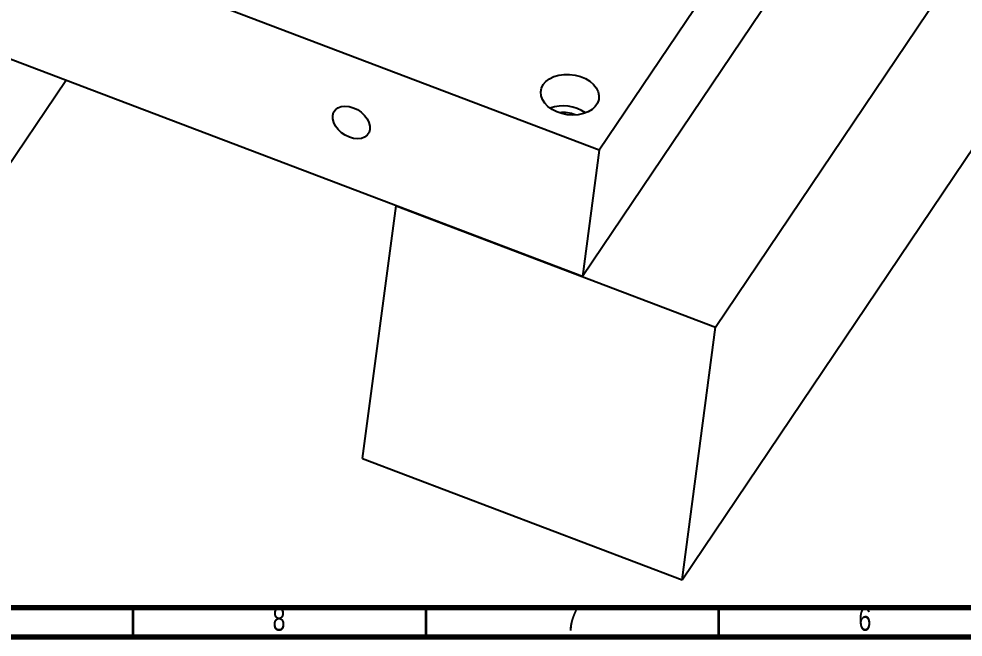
# Model space of a CAD drawing. Header units: millimetres. Extents: x 5 to 1533, y -1183 to 895.
# Drawn here: x 1080.6 to 1241.7, y 5 to 110.5 of the extents above; entities that cross this region are included whole.
import ezdxf

# ---------------------------------------------------------------- set-up
doc = ezdxf.new("R2010")
doc.units = ezdxf.units.MM
doc.styles.add('SLDTEXTSTYLE13', font='TXT', dxfattribs={"width": 0.75})

msp = doc.modelspace()

# ---------------------------------------------------------------- linework, layer by layer
at = {"color": 7, "linetype": 'Continuous', "lineweight": 25}
for p, q in [((1256.801, 202.7), (1179.63, 88.109)), ((1179.63, 88.109), (929.712, 183.027)), ((1253.934, 181.126), (1176.763, 66.536)), ((1199.483, 57.907), (1276.654, 172.498)), ((1176.763, 66.536), (926.846, 161.454)), ((1193.75, 14.76), (1270.921, 129.351)), ((1064.247, 63.945), (1088.554, 100.038)), ((1179.63, 88.109), (1176.763, 66.536)), ((1139.222, 35.469), (1144.956, 78.616)), ((1144.956, 78.616), (1199.483, 57.907)), ((1193.75, 14.76), (1199.483, 57.907)), ((1139.222, 35.469), (1193.75, 14.76))]:
    msp.add_line(p, q, dxfattribs=at)
at = {"color": 7, "linetype": 'Continuous', "lineweight": 70}
for p, q in [((1490, 10), (10, 10)), ((1495, 5), (5, 5))]:
    msp.add_line(p, q, dxfattribs=at)
at = {"color": 7, "linetype": 'Continuous', "lineweight": 35}
for p, q in [((1100, 10), (1100, 5)), ((1150, 10), (1150, 5)), ((1200, 10), (1200, 5))]:
    msp.add_line(p, q, dxfattribs=at)
at = {"color": 7, "linetype": 'Continuous', "lineweight": 25, "flags": 128}
for points in [[(1170.06, 99.318), (1170.526, 99.857), (1171.14, 100.315), (1171.879, 100.674), (1172.717, 100.922), (1173.622, 101.049), (1174.563, 101.052), (1175.506, 100.929), (1176.416, 100.686), (1177.261, 100.331), (1178.009, 99.877), (1178.634, 99.341), (1179.114, 98.741), (1179.431, 98.1), (1179.573, 97.44), (1179.536, 96.786), (1179.32, 96.161), (1178.934, 95.587), (1178.391, 95.087), (1177.712, 94.676), (1176.92, 94.371), (1176.045, 94.183), (1175.117, 94.118), (1174.171, 94.178), (1173.24, 94.362), (1172.359, 94.662), (1171.559, 95.068), (1170.869, 95.566), (1170.314, 96.137), (1169.914, 96.76), (1169.683, 97.414), (1169.631, 98.073), (1169.758, 98.716), (1170.06, 99.318)], [(1136.967, 90.338), (1136.267, 90.67), (1135.62, 91.111), (1135.056, 91.64), (1134.606, 92.23), (1134.29, 92.851), (1134.126, 93.472), (1134.12, 94.063), (1134.275, 94.592), (1134.58, 95.035), (1135.023, 95.368), (1135.579, 95.576), (1136.222, 95.646), (1136.919, 95.577), (1137.636, 95.372), (1138.335, 95.04), (1138.983, 94.598), (1139.546, 94.069), (1139.996, 93.479), (1140.312, 92.858), (1140.477, 92.237), (1140.482, 91.647), (1140.328, 91.117), (1140.022, 90.674), (1139.579, 90.341), (1139.023, 90.134), (1138.38, 90.063), (1137.683, 90.132), (1136.967, 90.338)]]:
    msp.add_lwpolyline(points, dxfattribs=at)
at = {"color": 7, "linetype": 'Continuous', "lineweight": 25}
for centre, radius, start, end in [((1173.449, 88.904), 6.776, 55.5602, 109.30191), ((1173.569, 89.805), 4.74, 65.83495, 99.02716)]:
    msp.add_arc(centre, radius, start, end, dxfattribs=at)

# ---------------------------------------------------------------- texts
at = {"color": 7, "linetype": 'Continuous', "lineweight": 0, "char_height": 3.969, "attachment_point": 2, "style": 'SLDTEXTSTYLE13'}
for s, insert in [('8', (1124.96, 10.06)), ('7', (1174.96, 10.06)), ('6', (1224.96, 10.06))]:
    msp.add_mtext(s, dxfattribs=dict(at, insert=insert))

doc.saveas('drawing.dxf')
